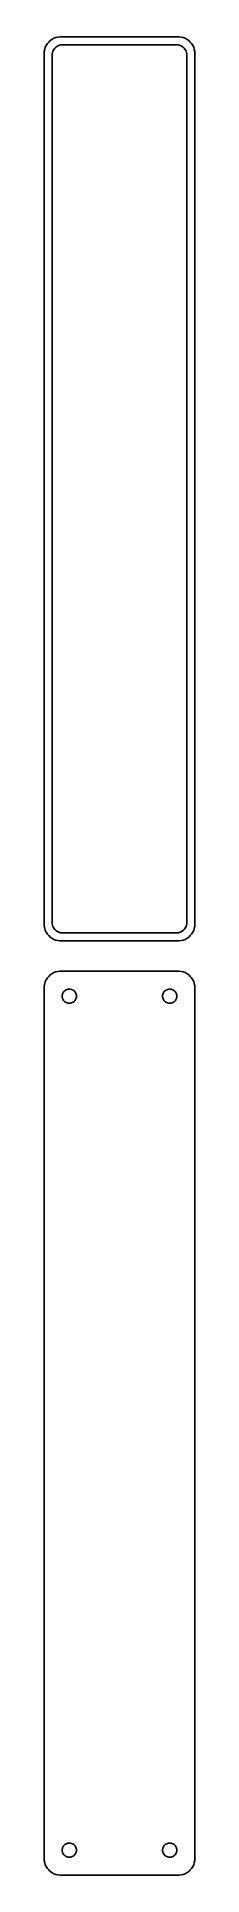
# Model space of a CAD drawing. Header units: metres. Extents: x -22 to 22, y 423 to 972.
import ezdxf

# ---------------------------------------------------------------- set-up
doc = ezdxf.new("R2010")
doc.units = ezdxf.units.M

msp = doc.modelspace()

# ---------------------------------------------------------------- linework, layer by layer
for p, q in [((-19.0451, 971.755), (-19.6289, 971.524)), ((-18.4369, 971.911), (-19.0451, 971.755)), ((-17.8139, 971.99), (-18.4369, 971.911)), ((17.8139, 971.99), (-17.8139, 971.99)), ((18.4369, 971.911), (17.8139, 971.99)), ((19.0451, 971.755), (18.4369, 971.911)), ((19.6289, 971.524), (19.0451, 971.755)), ((-22.4606, 967.627), (-22.5, 967)), ((-22.5, 967), (-22.5, 707)), ((-22.3429, 968.243), (-22.4606, 967.627)), ((-22.1489, 968.841), (-22.3429, 968.243)), ((-21.8815, 969.409), (-22.1489, 968.841)), ((-21.5451, 969.939), (-21.8815, 969.409)), ((-21.1448, 970.423), (-21.5451, 969.939)), ((-20.6871, 970.853), (-21.1448, 970.423)), ((-20.1791, 971.222), (-20.6871, 970.853)), ((-19.6289, 971.524), (-20.1791, 971.222)), ((-20.1129, 966.5), (-20.0884, 966.89)), ((-20.1129, 707.5), (-20.1129, 966.5)), ((-20.0884, 966.89), (-20.0151, 967.274)), ((-20.0151, 967.274), (-19.8943, 967.646)), ((-19.8943, 967.646), (-19.7279, 968)), ((-19.7279, 968), (-19.5184, 968.33)), ((-19.5184, 968.33), (-19.2692, 968.631)), ((-19.2692, 968.631), (-18.9842, 968.899)), ((-18.9842, 968.899), (-18.668, 969.128)), ((-18.668, 969.128), (-18.3254, 969.317)), ((-18.3254, 969.317), (-17.9619, 969.461)), ((-17.9619, 969.461), (-17.5833, 969.558)), ((-17.5833, 969.558), (-17.1954, 969.607)), ((-17.1954, 969.607), (17.1954, 969.607)), ((17.1954, 969.607), (17.5833, 969.558)), ((17.5833, 969.558), (17.9619, 969.461)), ((17.9619, 969.461), (18.3254, 969.317)), ((18.3254, 969.317), (18.668, 969.128)), ((18.668, 969.128), (18.9842, 968.899)), ((18.9842, 968.899), (19.2692, 968.631)), ((19.2692, 968.631), (19.5184, 968.33)), ((19.5184, 968.33), (19.7279, 968)), ((20.1791, 971.222), (19.6289, 971.524)), ((19.7279, 968), (19.8943, 967.646)), ((19.8943, 967.646), (20.0151, 967.274)), ((20.0151, 967.274), (20.0884, 966.89)), ((20.0884, 966.89), (20.1129, 966.5)), ((20.1129, 966.5), (20.1129, 707.5)), ((20.6871, 970.853), (20.1791, 971.222)), ((21.1448, 970.423), (20.6871, 970.853)), ((21.5451, 969.939), (21.1448, 970.423)), ((21.8815, 969.409), (21.5451, 969.939)), ((22.1489, 968.841), (21.8815, 969.409)), ((22.3429, 968.243), (22.1489, 968.841)), ((22.4606, 967.627), (22.3429, 968.243)), ((22.5, 967), (22.4606, 967.627)), ((22.5, 707), (22.5, 967)), ((-22.5, 707), (-22.4606, 706.373)), ((-22.4606, 706.373), (-22.3429, 705.757)), ((-22.3429, 705.757), (-22.1489, 705.159)), ((-22.1489, 705.159), (-21.8815, 704.591)), ((-21.8815, 704.591), (-21.5451, 704.061)), ((-21.5451, 704.061), (-21.1448, 703.577)), ((-21.1448, 703.577), (-20.6871, 703.147)), ((-20.6871, 703.147), (-20.1791, 702.778)), ((-20.1791, 702.778), (-19.6289, 702.476)), ((-20.0884, 707.11), (-20.1129, 707.5)), ((-20.0151, 706.726), (-20.0884, 707.11)), ((-19.8943, 706.354), (-20.0151, 706.726)), ((-19.7279, 706), (-19.8943, 706.354)), ((-19.5184, 705.67), (-19.7279, 706)), ((-19.2692, 705.369), (-19.5184, 705.67)), ((-18.9842, 705.101), (-19.2692, 705.369)), ((-18.668, 704.872), (-18.9842, 705.101)), ((-18.3254, 704.683), (-18.668, 704.872)), ((-17.9619, 704.539), (-18.3254, 704.683)), ((-17.5833, 704.442), (-17.9619, 704.539)), ((-17.1954, 704.393), (-17.5833, 704.442)), ((17.1954, 704.393), (-17.1954, 704.393)), ((17.5833, 704.442), (17.1954, 704.393)), ((17.9619, 704.539), (17.5833, 704.442)), ((18.3254, 704.683), (17.9619, 704.539)), ((18.668, 704.872), (18.3254, 704.683)), ((18.9842, 705.101), (18.668, 704.872)), ((19.2692, 705.369), (18.9842, 705.101)), ((19.5184, 705.67), (19.2692, 705.369)), ((19.7279, 706), (19.5184, 705.67)), ((19.6289, 702.476), (20.1791, 702.778)), ((19.8943, 706.354), (19.7279, 706)), ((20.0151, 706.726), (19.8943, 706.354)), ((20.0884, 707.11), (20.0151, 706.726)), ((20.1129, 707.5), (20.0884, 707.11)), ((20.1791, 702.778), (20.6871, 703.147)), ((20.6871, 703.147), (21.1448, 703.577)), ((21.1448, 703.577), (21.5451, 704.061)), ((21.5451, 704.061), (21.8815, 704.591)), ((21.8815, 704.591), (22.1489, 705.159)), ((22.1489, 705.159), (22.3429, 705.757)), ((22.3429, 705.757), (22.4606, 706.373)), ((22.4606, 706.373), (22.5, 707)), ((-19.6289, 702.476), (-19.0451, 702.245)), ((-19.0451, 702.245), (-18.4369, 702.089)), ((-18.4369, 702.089), (-17.8139, 702.01)), ((-17.8139, 702.01), (17.8139, 702.01)), ((17.8139, 702.01), (18.4369, 702.089)), ((18.4369, 702.089), (19.0451, 702.245)), ((19.0451, 702.245), (19.6289, 702.476)), ((-20.6871, 691.853), (-21.1448, 691.423)), ((-20.1791, 692.222), (-20.6871, 691.853)), ((-19.6289, 692.524), (-20.1791, 692.222)), ((-19.0451, 692.755), (-19.6289, 692.524)), ((-18.4369, 692.911), (-19.0451, 692.755)), ((-17.8139, 692.99), (-18.4369, 692.911)), ((17.8139, 692.99), (-17.8139, 692.99)), ((18.4369, 692.911), (17.8139, 692.99)), ((19.0451, 692.755), (18.4369, 692.911)), ((19.6289, 692.524), (19.0451, 692.755)), ((20.1791, 692.222), (19.6289, 692.524)), ((20.6871, 691.853), (20.1791, 692.222)), ((21.1448, 691.423), (20.6871, 691.853)), ((-22.4606, 688.627), (-22.5, 688)), ((-22.5, 688), (-22.5, 428)), ((-22.3429, 689.243), (-22.4606, 688.627)), ((-22.1489, 689.841), (-22.3429, 689.243)), ((-21.8815, 690.409), (-22.1489, 689.841)), ((-21.5451, 690.939), (-21.8815, 690.409)), ((-21.1448, 691.423), (-21.5451, 690.939)), ((-17.0682, 686.031), (-16.9853, 686.286)), ((-16.9853, 686.286), (-16.8712, 686.529)), ((-16.8712, 686.529), (-16.7275, 686.755)), ((-16.7275, 686.755), (-16.5565, 686.962)), ((-16.5565, 686.962), (-16.3611, 687.145)), ((-16.3611, 687.145), (-16.1441, 687.303)), ((-16.1441, 687.303), (-15.9091, 687.432)), ((-15.9091, 687.432), (-15.6598, 687.531)), ((-15.6598, 687.531), (-15.4001, 687.597)), ((-15.4001, 687.597), (-15.1341, 687.631)), ((-15.1341, 687.631), (-14.8659, 687.631)), ((-14.8659, 687.631), (-14.5999, 687.597)), ((-14.5999, 687.597), (-14.3401, 687.531)), ((-14.3401, 687.531), (-14.0908, 687.432)), ((-14.0908, 687.432), (-13.8559, 687.303)), ((-13.8559, 687.303), (-13.6389, 687.145)), ((-13.6389, 687.145), (-13.4434, 686.962)), ((-13.4434, 686.962), (-13.2725, 686.755)), ((-13.2725, 686.755), (-13.1288, 686.529)), ((-13.1288, 686.529), (-13.0146, 686.286)), ((-13.0146, 686.286), (-12.9318, 686.031)), ((12.9318, 686.031), (13.0146, 686.286)), ((13.0146, 686.286), (13.1288, 686.529)), ((13.1288, 686.529), (13.2725, 686.755)), ((13.2725, 686.755), (13.4434, 686.962)), ((13.4434, 686.962), (13.6389, 687.145)), ((13.6389, 687.145), (13.8559, 687.303)), ((13.8559, 687.303), (14.0908, 687.432)), ((14.0908, 687.432), (14.3401, 687.531)), ((14.3401, 687.531), (14.5999, 687.597)), ((14.5999, 687.597), (14.8659, 687.631)), ((14.8659, 687.631), (15.1341, 687.631)), ((15.1341, 687.631), (15.4001, 687.597)), ((15.4001, 687.597), (15.6598, 687.531)), ((15.6598, 687.531), (15.9091, 687.432)), ((15.9091, 687.432), (16.1441, 687.303)), ((16.1441, 687.303), (16.3611, 687.145)), ((16.3611, 687.145), (16.5565, 686.962)), ((16.5565, 686.962), (16.7275, 686.755)), ((16.7275, 686.755), (16.8712, 686.529)), ((16.8712, 686.529), (16.9853, 686.286)), ((16.9853, 686.286), (17.0682, 686.031)), ((21.5451, 690.939), (21.1448, 691.423)), ((21.8815, 690.409), (21.5451, 690.939)), ((22.1489, 689.841), (21.8815, 690.409)), ((22.3429, 689.243), (22.1489, 689.841)), ((22.4606, 688.627), (22.3429, 689.243)), ((22.5, 688), (22.4606, 688.627)), ((22.5, 428), (22.5, 688)), ((-17.1353, 685.5), (-17.1185, 685.768)), ((-17.1185, 685.232), (-17.1353, 685.5)), ((-17.1185, 685.768), (-17.0682, 686.031)), ((-17.0682, 684.969), (-17.1185, 685.232)), ((-16.9853, 684.714), (-17.0682, 684.969)), ((-16.8712, 684.471), (-16.9853, 684.714)), ((-16.7275, 684.245), (-16.8712, 684.471)), ((-16.5565, 684.038), (-16.7275, 684.245)), ((-16.3611, 683.855), (-16.5565, 684.038)), ((-16.1441, 683.697), (-16.3611, 683.855)), ((-15.9091, 683.568), (-16.1441, 683.697)), ((-15.6598, 683.469), (-15.9091, 683.568)), ((-15.4001, 683.403), (-15.6598, 683.469)), ((-15.1341, 683.369), (-15.4001, 683.403)), ((-14.8659, 683.369), (-15.1341, 683.369)), ((-14.5999, 683.403), (-14.8659, 683.369)), ((-14.3401, 683.469), (-14.5999, 683.403)), ((-14.0908, 683.568), (-14.3401, 683.469)), ((-13.8559, 683.697), (-14.0908, 683.568)), ((-13.6389, 683.855), (-13.8559, 683.697)), ((-13.4434, 684.038), (-13.6389, 683.855)), ((-13.2725, 684.245), (-13.4434, 684.038)), ((-13.1288, 684.471), (-13.2725, 684.245)), ((-13.0146, 684.714), (-13.1288, 684.471)), ((-12.9318, 684.969), (-13.0146, 684.714)), ((-12.9318, 686.031), (-12.8815, 685.768)), ((-12.8815, 685.232), (-12.9318, 684.969)), ((-12.8815, 685.768), (-12.8647, 685.5)), ((-12.8647, 685.5), (-12.8815, 685.232)), ((12.8647, 685.5), (12.8815, 685.768)), ((12.8815, 685.232), (12.8647, 685.5)), ((12.8815, 685.768), (12.9318, 686.031)), ((12.9318, 684.969), (12.8815, 685.232)), ((13.0146, 684.714), (12.9318, 684.969)), ((13.1288, 684.471), (13.0146, 684.714)), ((13.2725, 684.245), (13.1288, 684.471)), ((13.4434, 684.038), (13.2725, 684.245)), ((13.6389, 683.855), (13.4434, 684.038)), ((13.8559, 683.697), (13.6389, 683.855)), ((14.0908, 683.568), (13.8559, 683.697)), ((14.3401, 683.469), (14.0908, 683.568)), ((14.5999, 683.403), (14.3401, 683.469)), ((14.8659, 683.369), (14.5999, 683.403)), ((15.1341, 683.369), (14.8659, 683.369)), ((15.4001, 683.403), (15.1341, 683.369)), ((15.6598, 683.469), (15.4001, 683.403)), ((15.9091, 683.568), (15.6598, 683.469)), ((16.1441, 683.697), (15.9091, 683.568)), ((16.3611, 683.855), (16.1441, 683.697)), ((16.5565, 684.038), (16.3611, 683.855)), ((16.7275, 684.245), (16.5565, 684.038)), ((16.8712, 684.471), (16.7275, 684.245)), ((16.9853, 684.714), (16.8712, 684.471)), ((17.0682, 684.969), (16.9853, 684.714)), ((17.0682, 686.031), (17.1185, 685.768)), ((17.1185, 685.232), (17.0682, 684.969)), ((17.1185, 685.768), (17.1353, 685.5)), ((17.1353, 685.5), (17.1185, 685.232)), ((-17.1353, 430.5), (-17.1185, 430.768)), ((-17.1185, 430.232), (-17.1353, 430.5)), ((-17.1185, 430.768), (-17.0682, 431.031)), ((-17.0682, 429.969), (-17.1185, 430.232)), ((-17.0682, 431.031), (-16.9853, 431.286)), ((-16.9853, 429.714), (-17.0682, 429.969)), ((-16.9853, 431.286), (-16.8712, 431.529)), ((-16.8712, 429.471), (-16.9853, 429.714)), ((-16.8712, 431.529), (-16.7275, 431.755)), ((-16.7275, 429.245), (-16.8712, 429.471)), ((-16.7275, 431.755), (-16.5565, 431.962)), ((-16.5565, 429.038), (-16.7275, 429.245)), ((-16.5565, 431.962), (-16.3611, 432.145)), ((-16.3611, 428.855), (-16.5565, 429.038)), ((-16.3611, 432.145), (-16.1441, 432.303)), ((-16.1441, 428.697), (-16.3611, 428.855)), ((-16.1441, 432.303), (-15.9091, 432.432)), ((-15.9091, 428.568), (-16.1441, 428.697)), ((-15.9091, 432.432), (-15.6598, 432.531)), ((-15.6598, 428.469), (-15.9091, 428.568)), ((-15.6598, 432.531), (-15.4001, 432.597)), ((-15.4001, 428.403), (-15.6598, 428.469)), ((-15.4001, 432.597), (-15.1341, 432.631)), ((-15.1341, 428.369), (-15.4001, 428.403)), ((-15.1341, 432.631), (-14.8659, 432.631)), ((-14.8659, 428.369), (-15.1341, 428.369)), ((-14.8659, 432.631), (-14.5999, 432.597)), ((-14.5999, 428.403), (-14.8659, 428.369)), ((-14.5999, 432.597), (-14.3401, 432.531)), ((-14.3401, 428.469), (-14.5999, 428.403)), ((-14.3401, 432.531), (-14.0908, 432.432)), ((-14.0908, 428.568), (-14.3401, 428.469)), ((-14.0908, 432.432), (-13.8559, 432.303)), ((-13.8559, 428.697), (-14.0908, 428.568)), ((-13.8559, 432.303), (-13.6389, 432.145)), ((-13.6389, 428.855), (-13.8559, 428.697)), ((-13.6389, 432.145), (-13.4434, 431.962)), ((-13.4434, 429.038), (-13.6389, 428.855)), ((-13.4434, 431.962), (-13.2725, 431.755)), ((-13.2725, 429.245), (-13.4434, 429.038)), ((-13.2725, 431.755), (-13.1288, 431.529)), ((-13.1288, 429.471), (-13.2725, 429.245)), ((-13.1288, 431.529), (-13.0146, 431.286)), ((-13.0146, 429.714), (-13.1288, 429.471)), ((-13.0146, 431.286), (-12.9318, 431.031)), ((-12.9318, 429.969), (-13.0146, 429.714)), ((-12.9318, 431.031), (-12.8815, 430.768)), ((-12.8815, 430.232), (-12.9318, 429.969)), ((-12.8815, 430.768), (-12.8647, 430.5)), ((-12.8647, 430.5), (-12.8815, 430.232)), ((12.8647, 430.5), (12.8815, 430.768)), ((12.8815, 430.232), (12.8647, 430.5)), ((12.8815, 430.768), (12.9318, 431.031)), ((12.9318, 429.969), (12.8815, 430.232)), ((12.9318, 431.031), (13.0146, 431.286)), ((13.0146, 429.714), (12.9318, 429.969)), ((13.0146, 431.286), (13.1288, 431.529)), ((13.1288, 429.471), (13.0146, 429.714)), ((13.1288, 431.529), (13.2725, 431.755)), ((13.2725, 429.245), (13.1288, 429.471)), ((13.2725, 431.755), (13.4434, 431.962)), ((13.4434, 429.038), (13.2725, 429.245)), ((13.4434, 431.962), (13.6389, 432.145)), ((13.6389, 428.855), (13.4434, 429.038)), ((13.6389, 432.145), (13.8559, 432.303)), ((13.8559, 428.697), (13.6389, 428.855)), ((13.8559, 432.303), (14.0908, 432.432)), ((14.0908, 428.568), (13.8559, 428.697)), ((14.0908, 432.432), (14.3401, 432.531)), ((14.3401, 428.469), (14.0908, 428.568)), ((14.3401, 432.531), (14.5999, 432.597)), ((14.5999, 428.403), (14.3401, 428.469)), ((14.5999, 432.597), (14.8659, 432.631)), ((14.8659, 428.369), (14.5999, 428.403)), ((14.8659, 432.631), (15.1341, 432.631)), ((15.1341, 428.369), (14.8659, 428.369)), ((15.1341, 432.631), (15.4001, 432.597)), ((15.4001, 428.403), (15.1341, 428.369)), ((15.4001, 432.597), (15.6598, 432.531)), ((15.6598, 428.469), (15.4001, 428.403)), ((15.6598, 432.531), (15.9091, 432.432)), ((15.9091, 428.568), (15.6598, 428.469)), ((15.9091, 432.432), (16.1441, 432.303)), ((16.1441, 428.697), (15.9091, 428.568)), ((16.1441, 432.303), (16.3611, 432.145)), ((16.3611, 428.855), (16.1441, 428.697)), ((16.3611, 432.145), (16.5565, 431.962)), ((16.5565, 429.038), (16.3611, 428.855)), ((16.5565, 431.962), (16.7275, 431.755)), ((16.7275, 429.245), (16.5565, 429.038)), ((16.7275, 431.755), (16.8712, 431.529)), ((16.8712, 429.471), (16.7275, 429.245)), ((16.8712, 431.529), (16.9853, 431.286)), ((16.9853, 429.714), (16.8712, 429.471)), ((16.9853, 431.286), (17.0682, 431.031)), ((17.0682, 429.969), (16.9853, 429.714)), ((17.0682, 431.031), (17.1185, 430.768)), ((17.1185, 430.232), (17.0682, 429.969)), ((17.1185, 430.768), (17.1353, 430.5)), ((17.1353, 430.5), (17.1185, 430.232)), ((-22.5, 428), (-22.4606, 427.373)), ((-22.4606, 427.373), (-22.3429, 426.757)), ((-22.3429, 426.757), (-22.1489, 426.159)), ((-22.1489, 426.159), (-21.8815, 425.591)), ((-21.8815, 425.591), (-21.5451, 425.061)), ((-21.5451, 425.061), (-21.1448, 424.577)), ((-21.1448, 424.577), (-20.6871, 424.147)), ((-20.6871, 424.147), (-20.1791, 423.778)), ((-20.1791, 423.778), (-19.6289, 423.476)), ((-19.6289, 423.476), (-19.0451, 423.245)), ((-19.0451, 423.245), (-18.4369, 423.089)), ((-18.4369, 423.089), (-17.8139, 423.01)), ((-17.8139, 423.01), (17.8139, 423.01)), ((17.8139, 423.01), (18.4369, 423.089)), ((18.4369, 423.089), (19.0451, 423.245)), ((19.0451, 423.245), (19.6289, 423.476)), ((19.6289, 423.476), (20.1791, 423.778)), ((20.1791, 423.778), (20.6871, 424.147)), ((20.6871, 424.147), (21.1448, 424.577)), ((21.1448, 424.577), (21.5451, 425.061)), ((21.5451, 425.061), (21.8815, 425.591)), ((21.8815, 425.591), (22.1489, 426.159)), ((22.1489, 426.159), (22.3429, 426.757)), ((22.3429, 426.757), (22.4606, 427.373)), ((22.4606, 427.373), (22.5, 428))]:
    msp.add_line(p, q)

doc.saveas('drawing.dxf')
